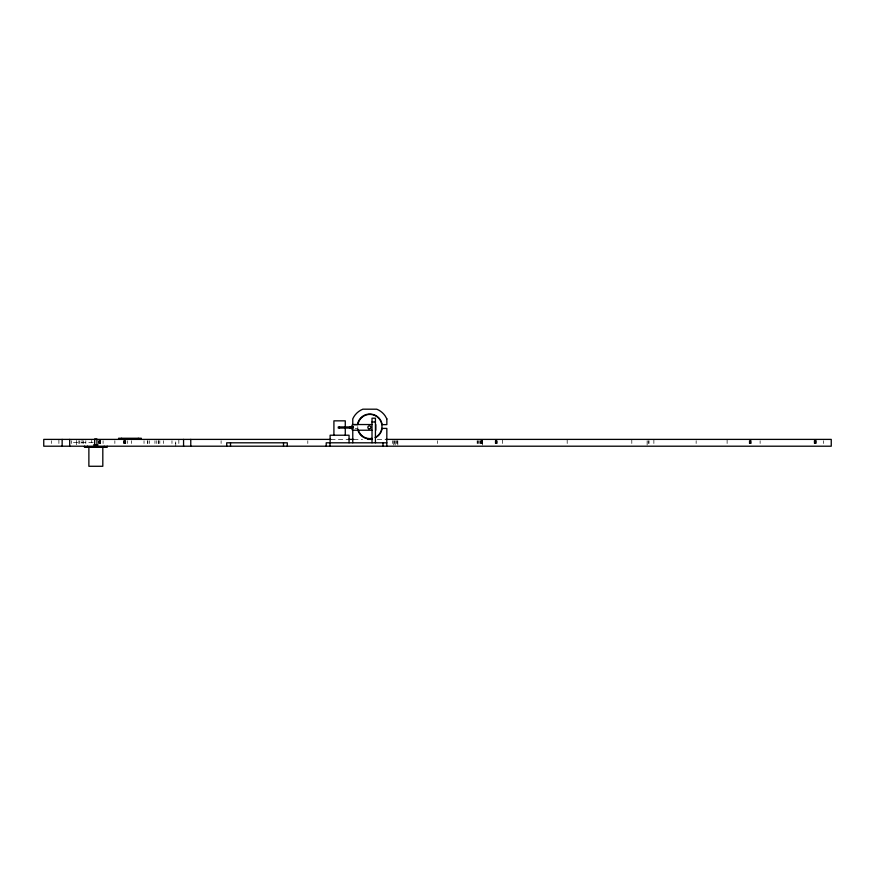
<?xml version="1.0" encoding="UTF-8"?>
<svg xmlns="http://www.w3.org/2000/svg" width="875" height="875" viewBox="0 0 875 875"><rect width="100%" height="100%" fill="white"/><g stroke="black" fill="none" stroke-linecap="round" stroke-linejoin="round"><path stroke-width="0.66" stroke-dasharray="4.38 3.28" d="M355.163 428.411L357.558 428.411M330.761 439.392L348.305 439.392M353.708 439.392L362.48 439.392M377.344 439.392L387.089 439.392M93.177 442.422L72.8 442.422L72.8 440.398M823.681 440.759L823.681 443.483M816.08 439.392L816.08 443.483M816.003 440.759L815.894 443.483M815.763 440.759L815.763 443.483M815.587 440.759L815.587 443.483M815.38 440.759L815.38 443.483M815.15 440.759L815.15 443.483M814.898 440.759L814.898 443.483M814.636 440.759L814.636 443.483M814.362 439.392L814.362 443.483M814.078 440.759L814.188 443.483M760.123 440.759L760.123 443.483M751.002 439.392L751.078 443.483M750.794 440.759L750.947 443.483M750.706 440.759L750.706 443.483M750.498 440.759L750.498 443.483M750.378 440.759L750.378 443.483M750.116 440.759L750.116 443.483M749.973 440.759L749.93 443.483M749.678 440.759L749.678 443.483M749.219 440.759L749.219 443.483M727.114 439.392L727.114 443.483M696.161 440.759L696.139 443.483M653.877 439.392L653.877 443.483M649.02 440.759L649.02 443.483M648.222 440.759L648.277 443.483M647.128 440.759L647.128 446.206M631.794 439.392L631.816 443.483M567.175 439.392L567.197 443.483M502.37 439.392L502.392 443.483M497.536 440.759L497.536 443.483M496.672 440.759L496.672 443.483M496.475 440.759L496.475 443.483M496.278 440.759L496.278 443.483M496.092 440.759L496.092 443.483M495.906 440.759L495.906 443.483M495.742 440.759L495.742 443.483M495.447 440.759L495.589 443.483M495.316 440.759L495.316 443.483M495.217 440.759L495.217 443.483M482.475 440.759L482.497 443.483M482.366 440.759L482.409 446.206M482.223 440.759L482.223 443.483M482.038 440.759L482.038 443.483M481.797 440.759L481.797 443.483M481.534 440.759L481.534 443.483M481.239 440.759L481.25 443.483M480.933 440.759L480.933 443.483M480.605 440.759L480.605 443.483M479.817 440.759L479.817 443.483M478.691 440.759L478.723 443.483M477.794 440.759L477.794 443.483M477.159 440.759L477.159 443.483M437.533 440.759L437.5 443.483M397.819 440.759L397.819 446.206M397.184 440.759L397.184 443.483M396.287 440.759L396.255 443.483M395.161 440.759L395.161 446.206M394.341 440.759L394.341 443.483M393.75 440.759L393.75 446.206M392.448 440.759L392.525 443.483M307.803 440.759L307.803 443.483M221.102 440.759L221.102 443.483M178.839 439.392L178.839 443.483M175.755 446.206L175.755 440.759L175.623 443.483M171.97 440.759L171.97 443.483M163.428 440.759L163.428 443.483M159.819 440.759L159.819 443.483M158.747 440.759L158.747 443.483M158.561 440.759L158.561 443.483M156.756 440.759L156.756 443.483M154.963 440.759L154.963 443.483M149.548 440.759L149.548 443.483M147.864 440.759L147.864 443.483M147.623 440.759L147.623 443.483M144.025 440.759L144.025 443.483M131.48 440.759L131.48 443.483M127.695 440.759L127.695 443.483M125.77 440.759L125.77 443.483M125.3 440.759L125.3 443.483M125.005 440.759L125.048 443.483M124.862 439.392L124.862 443.483M124.6 440.759L124.48 443.483M124.272 440.759L124.272 443.483M124.184 440.759L124.184 443.483M124.031 439.392L123.977 443.483M123.878 440.759L123.878 443.483M114.855 440.759L114.855 443.483M103.086 440.759L103.086 443.483M100.428 439.392L100.428 446.206M100.231 439.392L100.373 443.483M100.034 440.759L100.034 443.483M99.783 440.759L99.783 443.483M99.509 440.759L99.509 443.483M98.919 440.759L98.919 443.483M98.656 440.759L98.656 443.483M91.722 440.398L91.722 442.422M85.816 440.759L85.816 443.483M83.584 440.759L83.584 443.483M82.064 439.392L82.064 443.483M79.8 440.759L79.811 443.483M78.87 440.759L78.87 443.483M76.584 440.398L76.584 446.206M71.323 440.759L71.323 443.483M58.898 439.392L58.898 443.483M51.319 440.759L51.319 443.483M357.962 428.717A12.119 12.119 0 0 1 357.755 426.617M99.302 443.483L99.302 440.759L99.203 443.483"/><path stroke-width="1.31" d="M372.017 421.98L375.43 421.98M371.908 424.539L352.472 424.539L351.181 427.383L352.461 430.216L371.908 430.227M330.859 439.392L43.75 439.392L43.75 446.206L831.25 446.206L831.25 439.392L385.875 439.392M348.305 439.392L353.708 439.392M367.773 439.392L371.995 439.392M386.848 442.805L326.211 442.805L326.211 446.206M93.527 444.883L98.066 444.883M386.859 418.906L385.098 415.8A18.681 18.681 0 0 0 376.808 409.205L362.841 409.183A18.681 18.681 0 0 0 352.767 418.862L352.767 424.627L357.558 424.627L357.733 423.292A12.491 12.491 0 0 1 381.872 423.292L382.047 424.627L386.848 424.627L386.848 418.873M386.783 446.206L386.848 428.411L382.047 428.411L381.872 429.756A12.491 12.491 0 0 1 376.053 437.336M382.998 442.805L382.998 446.206M375.791 424.539L375.791 430.227M375.43 442.805L375.43 418.195L372.017 418.195L372.017 442.805M352.767 429.723L352.767 442.805M352.647 426.934L352.647 428.072M350.755 426.934L350.755 428.072M349.617 426.934L349.617 428.072M349.059 442.805L349.059 435.225L330.127 435.225L330.127 442.805M345.275 435.225L345.275 420.842L333.911 420.842L333.911 435.225M339.402 426.934L339.402 428.072M329.995 442.805L329.995 446.206M287.295 446.206L287.295 442.805L226.713 442.805L226.713 446.206M283.511 442.805L283.511 446.206M230.508 442.805L230.508 446.206M190.772 439.392L190.772 446.206M183.564 439.392L183.564 446.206M141.312 439.392L141.312 438.255L118.595 438.255L118.595 439.392M138.283 438.255L138.283 439.392M121.625 438.255L121.625 439.392M107.198 446.206L107.198 447.344L84.492 447.344L84.492 446.206M104.18 446.206L104.18 447.344M102.812 447.344L102.812 466.277L88.878 466.277L88.878 447.344M96.917 444.883L96.917 439.009L94.664 439.009L94.664 444.883M87.511 446.206L87.511 447.344M69.694 439.392L69.694 446.206M62.147 439.392L62.147 446.206M357.919 424.517A12.119 12.119 0 0 1 377.147 416.806A12.119 12.119 0 0 1 375.102 437.423M372.094 438.408A12.119 12.119 0 0 1 358.203 429.745M371.973 438.823A12.491 12.491 0 0 1 357.733 429.756M351.728 427.241C352.428 429.406 353.423 425.709 351.728 427.241M353.402 426.934L338.264 426.934L338.264 428.072L353.402 428.072L353.402 426.934M368.605 428.695A1.509 1.509 0 0 0 370.869 427.383A1.509 1.509 0 0 0 368.605 426.07A1.509 1.509 0 0 0 368.605 428.695"/></g></svg>
